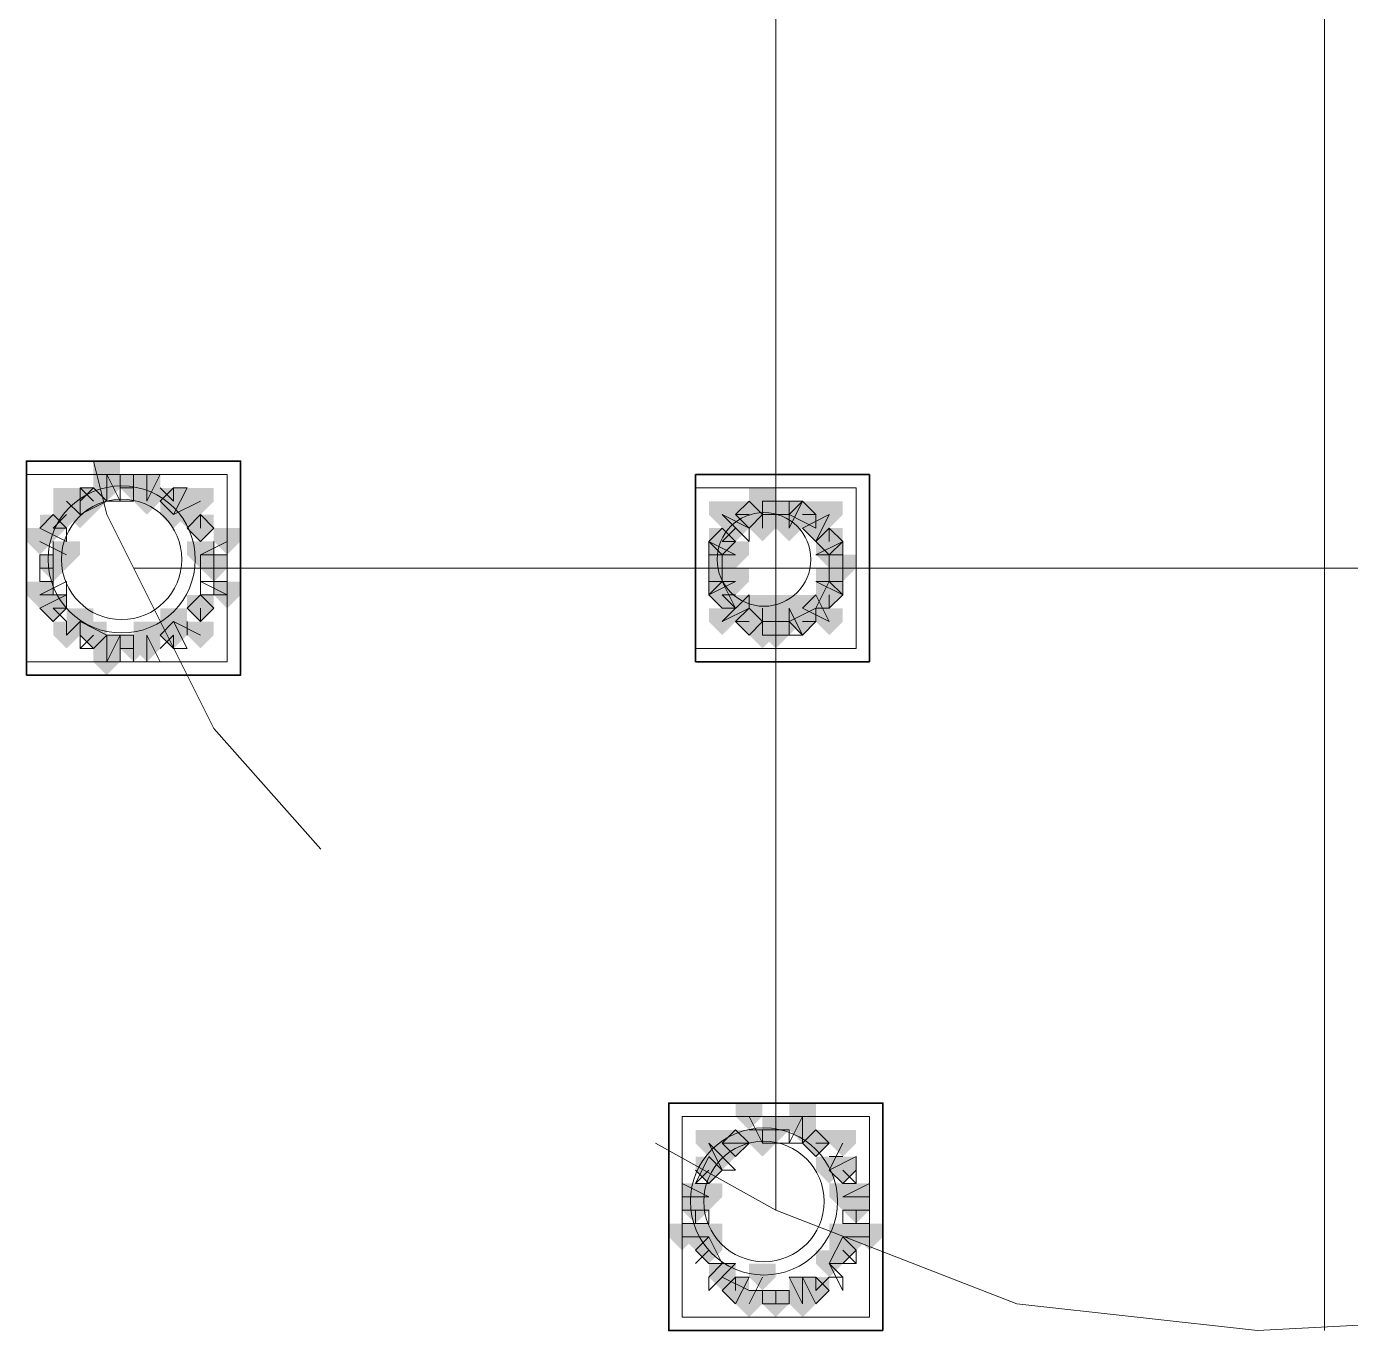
# Model space of a CAD drawing. Header units: millimetres. Extents: x 2315 to 4619, y 1334 to 1897.
# Drawn here: x 4040.1 to 4046.14, y 1535.71 to 1541.67 of the extents above; entities that cross this region are included whole.
import ezdxf

# ---------------------------------------------------------------- set-up
doc = ezdxf.new("R2010")
doc.units = ezdxf.units.MM
for name, color, linetype, true_color in [('PDF_10', 7, 'Continuous', 0x00b85c), ('PDF_AXIS', 7, 'Continuous', 0x00b85c), ('PDF_柱构件', 7, 'Continuous', 0x00b85c), ('PDF_转运站初步方案', 7, 'Continuous', 0x00b85c)]:
    doc.layers.add(name, color=color, linetype=linetype, true_color=true_color)
doc.layers.add('PDF_中心线层', color=1, linetype='Continuous')
doc.layers.add('PDF_粗实线层', color=7, linetype='Continuous')

msp = doc.modelspace()

# ---------------------------------------------------------------- hatches: boundary and pattern name
at = {"layer": 'PDF_10', "transparency": 33554559}
for points in [[(4040.5869, 1539.6195), (4040.5258, 1539.6195), (4040.5258, 1539.5584), (4040.5869, 1539.4974), (4040.648, 1539.5584), (4040.648, 1539.6195)], [(4040.5869, 1539.6195), (4040.5258, 1539.6195), (4040.5258, 1539.5584), (4040.5869, 1539.4974), (4040.648, 1539.5584), (4040.648, 1539.6195)], [(4040.4037, 1539.5584), (4040.3426, 1539.5584), (4040.3426, 1539.4974), (4040.4037, 1539.4363), (4040.4647, 1539.4974), (4040.4647, 1539.5584)], [(4040.4037, 1539.5584), (4040.3426, 1539.5584), (4040.3426, 1539.4974), (4040.4037, 1539.4363), (4040.4647, 1539.4974), (4040.4647, 1539.5584)], [(4040.7701, 1539.5584), (4040.7091, 1539.5584), (4040.7091, 1539.4974), (4040.7701, 1539.4363), (4040.8312, 1539.4974), (4040.8312, 1539.5584)], [(4040.7701, 1539.5584), (4040.7091, 1539.5584), (4040.7091, 1539.4974), (4040.7701, 1539.4363), (4040.8312, 1539.4974), (4040.8312, 1539.5584)], [(4043.3966, 1539.4974), (4043.3355, 1539.4974), (4043.3355, 1539.4363), (4043.3966, 1539.3752), (4043.4577, 1539.4363), (4043.4577, 1539.4974)], [(4043.3966, 1539.4974), (4043.3355, 1539.4974), (4043.3355, 1539.4363), (4043.3966, 1539.3752), (4043.4577, 1539.4363), (4043.4577, 1539.4974)], [(4043.3966, 1539.4974), (4043.3355, 1539.4974), (4043.3355, 1539.4363), (4043.3966, 1539.3752), (4043.4577, 1539.4363), (4043.4577, 1539.4974)], [(4043.5188, 1539.4974), (4043.4577, 1539.4974), (4043.4577, 1539.4363), (4043.5188, 1539.3752), (4043.5799, 1539.4363), (4043.5799, 1539.4974)], [(4043.5188, 1539.4974), (4043.4577, 1539.4974), (4043.4577, 1539.4363), (4043.5188, 1539.3752), (4043.5799, 1539.4363), (4043.5799, 1539.4974)], [(4043.641, 1539.4974), (4043.5799, 1539.4974), (4043.5799, 1539.4363), (4043.641, 1539.3752), (4043.702, 1539.4363), (4043.702, 1539.4974)], [(4043.641, 1539.4974), (4043.5799, 1539.4974), (4043.5799, 1539.4363), (4043.641, 1539.3752), (4043.702, 1539.4363), (4043.702, 1539.4974)], [(4040.2204, 1539.4363), (4040.1593, 1539.4363), (4040.1593, 1539.3752), (4040.2204, 1539.3141), (4040.2815, 1539.3752), (4040.2815, 1539.4363)], [(4040.2204, 1539.4363), (4040.1593, 1539.4363), (4040.1593, 1539.3752), (4040.2204, 1539.3141), (4040.2815, 1539.3752), (4040.2815, 1539.4363)], [(4040.8923, 1539.4363), (4040.8312, 1539.4363), (4040.8312, 1539.3752), (4040.8923, 1539.3141), (4040.9534, 1539.3752), (4040.9534, 1539.4363)], [(4040.8923, 1539.4363), (4040.8312, 1539.4363), (4040.8312, 1539.3752), (4040.8923, 1539.3141), (4040.9534, 1539.3752), (4040.9534, 1539.4363)], [(4040.8923, 1539.4363), (4040.8312, 1539.4363), (4040.8312, 1539.3752), (4040.8923, 1539.3141), (4040.9534, 1539.3752), (4040.9534, 1539.4363)], [(4043.2745, 1539.3752), (4043.2134, 1539.3752), (4043.2134, 1539.3141), (4043.2745, 1539.253), (4043.3355, 1539.3141), (4043.3355, 1539.3752)], [(4043.2745, 1539.3752), (4043.2134, 1539.3752), (4043.2134, 1539.3141), (4043.2745, 1539.253), (4043.3355, 1539.3141), (4043.3355, 1539.3752)], [(4043.7631, 1539.3752), (4043.702, 1539.3752), (4043.702, 1539.3141), (4043.7631, 1539.253), (4043.8242, 1539.3141), (4043.8242, 1539.3752)], [(4043.7631, 1539.3752), (4043.702, 1539.3752), (4043.702, 1539.3141), (4043.7631, 1539.253), (4043.8242, 1539.3141), (4043.8242, 1539.3752)], [(4043.7631, 1539.3752), (4043.702, 1539.3752), (4043.702, 1539.3141), (4043.7631, 1539.253), (4043.8242, 1539.3141), (4043.8242, 1539.3752)], [(4040.2204, 1539.253), (4040.1593, 1539.253), (4040.1593, 1539.192), (4040.2204, 1539.1309), (4040.2815, 1539.192), (4040.2815, 1539.253)], [(4040.2204, 1539.253), (4040.1593, 1539.253), (4040.1593, 1539.192), (4040.2204, 1539.1309), (4040.2815, 1539.192), (4040.2815, 1539.253)], [(4040.9534, 1539.253), (4040.8923, 1539.253), (4040.8923, 1539.192), (4040.9534, 1539.1309), (4041.0145, 1539.192), (4041.0145, 1539.253)], [(4040.9534, 1539.253), (4040.8923, 1539.253), (4040.8923, 1539.192), (4040.9534, 1539.1309), (4041.0145, 1539.192), (4041.0145, 1539.253)], [(4043.2745, 1539.253), (4043.2134, 1539.253), (4043.2134, 1539.192), (4043.2745, 1539.1309), (4043.3355, 1539.192), (4043.3355, 1539.253)], [(4043.2745, 1539.253), (4043.2134, 1539.253), (4043.2134, 1539.192), (4043.2745, 1539.1309), (4043.3355, 1539.192), (4043.3355, 1539.253)], [(4043.8242, 1539.253), (4043.7631, 1539.253), (4043.7631, 1539.192), (4043.8242, 1539.1309), (4043.8853, 1539.192), (4043.8853, 1539.253)], [(4043.8242, 1539.253), (4043.7631, 1539.253), (4043.7631, 1539.192), (4043.8242, 1539.1309), (4043.8853, 1539.192), (4043.8853, 1539.253)], [(4043.2745, 1539.1309), (4043.2134, 1539.1309), (4043.2134, 1539.0698), (4043.2745, 1539.0087), (4043.3355, 1539.0698), (4043.3355, 1539.1309)], [(4043.2745, 1539.1309), (4043.2134, 1539.1309), (4043.2134, 1539.0698), (4043.2745, 1539.0087), (4043.3355, 1539.0698), (4043.3355, 1539.1309)], [(4043.7631, 1539.1309), (4043.702, 1539.1309), (4043.702, 1539.0698), (4043.7631, 1539.0087), (4043.8242, 1539.0698), (4043.8242, 1539.1309)], [(4043.7631, 1539.1309), (4043.702, 1539.1309), (4043.702, 1539.0698), (4043.7631, 1539.0087), (4043.8242, 1539.0698), (4043.8242, 1539.1309)], [(4043.7631, 1539.1309), (4043.702, 1539.1309), (4043.702, 1539.0698), (4043.7631, 1539.0087), (4043.8242, 1539.0698), (4043.8242, 1539.1309)], [(4040.2204, 1539.0698), (4040.1593, 1539.0698), (4040.1593, 1539.0087), (4040.2204, 1538.9476), (4040.2815, 1539.0087), (4040.2815, 1539.0698)], [(4040.2204, 1539.0698), (4040.1593, 1539.0698), (4040.1593, 1539.0087), (4040.2204, 1538.9476), (4040.2815, 1539.0087), (4040.2815, 1539.0698)], [(4040.8923, 1539.0698), (4040.8312, 1539.0698), (4040.8312, 1539.0087), (4040.8923, 1538.9476), (4040.9534, 1539.0087), (4040.9534, 1539.0698)], [(4040.8923, 1539.0698), (4040.8312, 1539.0698), (4040.8312, 1539.0087), (4040.8923, 1538.9476), (4040.9534, 1539.0087), (4040.9534, 1539.0698)], [(4040.8923, 1539.0698), (4040.8312, 1539.0698), (4040.8312, 1539.0087), (4040.8923, 1538.9476), (4040.9534, 1539.0087), (4040.9534, 1539.0698)], [(4043.3966, 1539.0087), (4043.3355, 1539.0087), (4043.3355, 1538.9476), (4043.3966, 1538.8866), (4043.4577, 1538.9476), (4043.4577, 1539.0087)], [(4043.3966, 1539.0087), (4043.3355, 1539.0087), (4043.3355, 1538.9476), (4043.3966, 1538.8866), (4043.4577, 1538.9476), (4043.4577, 1539.0087)], [(4043.3966, 1539.0087), (4043.3355, 1539.0087), (4043.3355, 1538.9476), (4043.3966, 1538.8866), (4043.4577, 1538.9476), (4043.4577, 1539.0087)], [(4043.641, 1539.0087), (4043.5799, 1539.0087), (4043.5799, 1538.9476), (4043.641, 1538.8866), (4043.702, 1538.9476), (4043.702, 1539.0087)], [(4043.641, 1539.0087), (4043.5799, 1539.0087), (4043.5799, 1538.9476), (4043.641, 1538.8866), (4043.702, 1538.9476), (4043.702, 1539.0087)], [(4040.4037, 1538.9476), (4040.3426, 1538.9476), (4040.3426, 1538.8866), (4040.4037, 1538.8255), (4040.4647, 1538.8866), (4040.4647, 1538.9476)], [(4040.4037, 1538.9476), (4040.3426, 1538.9476), (4040.3426, 1538.8866), (4040.4037, 1538.8255), (4040.4647, 1538.8866), (4040.4647, 1538.9476)], [(4040.7701, 1538.9476), (4040.7091, 1538.9476), (4040.7091, 1538.8866), (4040.7701, 1538.8255), (4040.8312, 1538.8866), (4040.8312, 1538.9476)], [(4040.7701, 1538.9476), (4040.7091, 1538.9476), (4040.7091, 1538.8866), (4040.7701, 1538.8255), (4040.8312, 1538.8866), (4040.8312, 1538.9476)], [(4043.5188, 1538.9476), (4043.4577, 1538.9476), (4043.4577, 1538.8866), (4043.5188, 1538.8255), (4043.5799, 1538.8866), (4043.5799, 1538.9476)], [(4043.5188, 1538.9476), (4043.4577, 1538.9476), (4043.4577, 1538.8866), (4043.5188, 1538.8255), (4043.5799, 1538.8866), (4043.5799, 1538.9476)], [(4040.5869, 1538.8866), (4040.5258, 1538.8866), (4040.5258, 1538.8255), (4040.5869, 1538.7644), (4040.648, 1538.8255), (4040.648, 1538.8866)], [(4040.5869, 1538.8866), (4040.5258, 1538.8866), (4040.5258, 1538.8255), (4040.5869, 1538.7644), (4040.648, 1538.8255), (4040.648, 1538.8866)], [(4043.5188, 1536.6876), (4043.4577, 1536.6876), (4043.4577, 1536.6265), (4043.5188, 1536.5655), (4043.5799, 1536.6265), (4043.5799, 1536.6876)], [(4043.5188, 1536.6876), (4043.4577, 1536.6876), (4043.4577, 1536.6265), (4043.5188, 1536.5655), (4043.5799, 1536.6265), (4043.5799, 1536.6876)], [(4043.3355, 1536.6265), (4043.2745, 1536.6265), (4043.2745, 1536.5655), (4043.3355, 1536.5044), (4043.3966, 1536.5655), (4043.3966, 1536.6265)], [(4043.3355, 1536.6265), (4043.2745, 1536.6265), (4043.2745, 1536.5655), (4043.3355, 1536.5044), (4043.3966, 1536.5655), (4043.3966, 1536.6265)], [(4043.3355, 1536.6265), (4043.2745, 1536.6265), (4043.2745, 1536.5655), (4043.3355, 1536.5044), (4043.3966, 1536.5655), (4043.3966, 1536.6265)], [(4043.702, 1536.6265), (4043.641, 1536.6265), (4043.641, 1536.5655), (4043.702, 1536.5044), (4043.7631, 1536.5655), (4043.7631, 1536.6265)], [(4043.702, 1536.6265), (4043.641, 1536.6265), (4043.641, 1536.5655), (4043.702, 1536.5044), (4043.7631, 1536.5655), (4043.7631, 1536.6265)], [(4043.702, 1536.6265), (4043.641, 1536.6265), (4043.641, 1536.5655), (4043.702, 1536.5044), (4043.7631, 1536.5655), (4043.7631, 1536.6265)], [(4043.2134, 1536.5044), (4043.1523, 1536.5044), (4043.1523, 1536.4433), (4043.2134, 1536.3822), (4043.2745, 1536.4433), (4043.2745, 1536.5044)], [(4043.2134, 1536.5044), (4043.1523, 1536.5044), (4043.1523, 1536.4433), (4043.2134, 1536.3822), (4043.2745, 1536.4433), (4043.2745, 1536.5044)], [(4043.8242, 1536.5044), (4043.7631, 1536.5044), (4043.7631, 1536.4433), (4043.8242, 1536.3822), (4043.8853, 1536.4433), (4043.8853, 1536.5044)], [(4043.8242, 1536.5044), (4043.7631, 1536.5044), (4043.7631, 1536.4433), (4043.8242, 1536.3822), (4043.8853, 1536.4433), (4043.8853, 1536.5044)], [(4043.1523, 1536.3211), (4043.0912, 1536.3211), (4043.0912, 1536.2601), (4043.1523, 1536.199), (4043.2134, 1536.2601), (4043.2134, 1536.3211)], [(4043.1523, 1536.3211), (4043.0912, 1536.3211), (4043.0912, 1536.2601), (4043.1523, 1536.199), (4043.2134, 1536.2601), (4043.2134, 1536.3211)], [(4043.1523, 1536.3211), (4043.0912, 1536.3211), (4043.0912, 1536.2601), (4043.1523, 1536.199), (4043.2134, 1536.2601), (4043.2134, 1536.3211)], [(4043.8853, 1536.3211), (4043.8242, 1536.3211), (4043.8242, 1536.2601), (4043.8853, 1536.199), (4043.9464, 1536.2601), (4043.9464, 1536.3211)], [(4043.8853, 1536.3211), (4043.8242, 1536.3211), (4043.8242, 1536.2601), (4043.8853, 1536.199), (4043.9464, 1536.2601), (4043.9464, 1536.3211)], [(4043.2134, 1536.1379), (4043.1523, 1536.1379), (4043.1523, 1536.0768), (4043.2134, 1536.0157), (4043.2745, 1536.0768), (4043.2745, 1536.1379)], [(4043.2134, 1536.1379), (4043.1523, 1536.1379), (4043.1523, 1536.0768), (4043.2134, 1536.0157), (4043.2745, 1536.0768), (4043.2745, 1536.1379)], [(4043.8242, 1536.1379), (4043.7631, 1536.1379), (4043.7631, 1536.0768), (4043.8242, 1536.0157), (4043.8853, 1536.0768), (4043.8853, 1536.1379)], [(4043.8242, 1536.1379), (4043.7631, 1536.1379), (4043.7631, 1536.0768), (4043.8242, 1536.0157), (4043.8853, 1536.0768), (4043.8853, 1536.1379)], [(4043.3355, 1535.9547), (4043.2745, 1535.9547), (4043.2745, 1535.8936), (4043.3355, 1535.8325), (4043.3966, 1535.8936), (4043.3966, 1535.9547)], [(4043.3355, 1535.9547), (4043.2745, 1535.9547), (4043.2745, 1535.8936), (4043.3355, 1535.8325), (4043.3966, 1535.8936), (4043.3966, 1535.9547)], [(4043.702, 1535.9547), (4043.641, 1535.9547), (4043.641, 1535.8936), (4043.702, 1535.8325), (4043.7631, 1535.8936), (4043.7631, 1535.9547)], [(4043.702, 1535.9547), (4043.641, 1535.9547), (4043.641, 1535.8936), (4043.702, 1535.8325), (4043.7631, 1535.8936), (4043.7631, 1535.9547)], [(4043.5188, 1535.8936), (4043.4577, 1535.8936), (4043.4577, 1535.8325), (4043.5188, 1535.7714), (4043.5799, 1535.8325), (4043.5799, 1535.8936)], [(4043.5188, 1535.8936), (4043.4577, 1535.8936), (4043.4577, 1535.8325), (4043.5188, 1535.7714), (4043.5799, 1535.8325), (4043.5799, 1535.8936)]]:
    msp.add_hatch(color=256, dxfattribs=at).paths.add_polyline_path(points)
at = {"layer": 'PDF_柱构件', "transparency": 33554559}
for points in [[(4040.4647, 1539.6806), (4040.4037, 1539.6806), (4040.4037, 1539.6195), (4040.4647, 1539.5584), (4040.5258, 1539.6195), (4040.5258, 1539.6806)], [(4040.4647, 1539.6195), (4040.4037, 1539.6195), (4040.4037, 1539.5584), (4040.4647, 1539.4974), (4040.5258, 1539.5584), (4040.5258, 1539.6195)], [(4040.648, 1539.6195), (4040.5869, 1539.6195), (4040.5869, 1539.5584), (4040.648, 1539.4974), (4040.7091, 1539.5584), (4040.7091, 1539.6195)], [(4040.2815, 1539.5584), (4040.2204, 1539.5584), (4040.2204, 1539.4974), (4040.2815, 1539.4363), (4040.3426, 1539.4974), (4040.3426, 1539.5584)], [(4040.648, 1539.5584), (4040.5869, 1539.5584), (4040.5869, 1539.4974), (4040.648, 1539.4363), (4040.7091, 1539.4974), (4040.7091, 1539.5584)], [(4040.8923, 1539.5584), (4040.8312, 1539.5584), (4040.8312, 1539.4974), (4040.8923, 1539.4363), (4040.9534, 1539.4974), (4040.9534, 1539.5584)], [(4043.4577, 1539.5584), (4043.3966, 1539.5584), (4043.3966, 1539.4974), (4043.4577, 1539.4363), (4043.5188, 1539.4974), (4043.5188, 1539.5584)], [(4040.2815, 1539.4974), (4040.2204, 1539.4974), (4040.2204, 1539.4363), (4040.2815, 1539.3752), (4040.3426, 1539.4363), (4040.3426, 1539.4974)], [(4040.3426, 1539.4974), (4040.2815, 1539.4974), (4040.2815, 1539.4363), (4040.3426, 1539.3752), (4040.4037, 1539.4363), (4040.4037, 1539.4974)], [(4040.7701, 1539.4974), (4040.7091, 1539.4974), (4040.7091, 1539.4363), (4040.7701, 1539.3752), (4040.8312, 1539.4363), (4040.8312, 1539.4974)], [(4040.8312, 1539.4974), (4040.7701, 1539.4974), (4040.7701, 1539.4363), (4040.8312, 1539.3752), (4040.8923, 1539.4363), (4040.8923, 1539.4974)], [(4043.2745, 1539.4974), (4043.2134, 1539.4974), (4043.2134, 1539.4363), (4043.2745, 1539.3752), (4043.3355, 1539.4363), (4043.3355, 1539.4974)], [(4043.4577, 1539.4974), (4043.3966, 1539.4974), (4043.3966, 1539.4363), (4043.4577, 1539.3752), (4043.5188, 1539.4363), (4043.5188, 1539.4974)], [(4043.5799, 1539.4974), (4043.5188, 1539.4974), (4043.5188, 1539.4363), (4043.5799, 1539.3752), (4043.641, 1539.4363), (4043.641, 1539.4974)], [(4043.7631, 1539.4974), (4043.702, 1539.4974), (4043.702, 1539.4363), (4043.7631, 1539.3752), (4043.8242, 1539.4363), (4043.8242, 1539.4974)], [(4043.3355, 1539.4363), (4043.2745, 1539.4363), (4043.2745, 1539.3752), (4043.3355, 1539.3141), (4043.3966, 1539.3752), (4043.3966, 1539.4363)], [(4043.4577, 1539.4363), (4043.3966, 1539.4363), (4043.3966, 1539.3752), (4043.4577, 1539.3141), (4043.5188, 1539.3752), (4043.5188, 1539.4363)], [(4043.5799, 1539.4363), (4043.5188, 1539.4363), (4043.5188, 1539.3752), (4043.5799, 1539.3141), (4043.641, 1539.3752), (4043.641, 1539.4363)], [(4043.702, 1539.4363), (4043.641, 1539.4363), (4043.641, 1539.3752), (4043.702, 1539.3141), (4043.7631, 1539.3752), (4043.7631, 1539.4363)], [(4040.1593, 1539.3752), (4040.0982, 1539.3752), (4040.0982, 1539.3141), (4040.1593, 1539.253), (4040.2204, 1539.3141), (4040.2204, 1539.3752)], [(4041.0145, 1539.3752), (4040.9534, 1539.3752), (4040.9534, 1539.3141), (4041.0145, 1539.253), (4041.0755, 1539.3141), (4041.0755, 1539.3752)], [(4040.2815, 1539.3141), (4040.2204, 1539.3141), (4040.2204, 1539.253), (4040.2815, 1539.192), (4040.3426, 1539.253), (4040.3426, 1539.3141)], [(4040.8923, 1539.3141), (4040.8312, 1539.3141), (4040.8312, 1539.253), (4040.8923, 1539.192), (4040.9534, 1539.253), (4040.9534, 1539.3141)], [(4043.2745, 1539.3141), (4043.2134, 1539.3141), (4043.2134, 1539.253), (4043.2745, 1539.192), (4043.3355, 1539.253), (4043.3355, 1539.3141)], [(4043.3355, 1539.3141), (4043.2745, 1539.3141), (4043.2745, 1539.253), (4043.3355, 1539.192), (4043.3966, 1539.253), (4043.3966, 1539.3141)], [(4043.7631, 1539.3141), (4043.702, 1539.3141), (4043.702, 1539.253), (4043.7631, 1539.192), (4043.8242, 1539.253), (4043.8242, 1539.3141)], [(4043.2745, 1539.192), (4043.2134, 1539.192), (4043.2134, 1539.1309), (4043.2745, 1539.0698), (4043.3355, 1539.1309), (4043.3355, 1539.192)], [(4043.3355, 1539.192), (4043.2745, 1539.192), (4043.2745, 1539.1309), (4043.3355, 1539.0698), (4043.3966, 1539.1309), (4043.3966, 1539.192)], [(4043.7631, 1539.192), (4043.702, 1539.192), (4043.702, 1539.1309), (4043.7631, 1539.0698), (4043.8242, 1539.1309), (4043.8242, 1539.192)], [(4040.1593, 1539.1309), (4040.0982, 1539.1309), (4040.0982, 1539.0698), (4040.1593, 1539.0087), (4040.2204, 1539.0698), (4040.2204, 1539.1309)], [(4041.0145, 1539.1309), (4040.9534, 1539.1309), (4040.9534, 1539.0698), (4041.0145, 1539.0087), (4041.0755, 1539.0698), (4041.0755, 1539.1309)], [(4043.3355, 1539.0698), (4043.2745, 1539.0698), (4043.2745, 1539.0087), (4043.3355, 1538.9476), (4043.3966, 1539.0087), (4043.3966, 1539.0698)], [(4043.4577, 1539.0698), (4043.3966, 1539.0698), (4043.3966, 1539.0087), (4043.4577, 1538.9476), (4043.5188, 1539.0087), (4043.5188, 1539.0698)], [(4043.5799, 1539.0698), (4043.5188, 1539.0698), (4043.5188, 1539.0087), (4043.5799, 1538.9476), (4043.641, 1539.0087), (4043.641, 1539.0698)], [(4043.702, 1539.0698), (4043.641, 1539.0698), (4043.641, 1539.0087), (4043.702, 1538.9476), (4043.7631, 1539.0087), (4043.7631, 1539.0698)], [(4040.3426, 1539.0087), (4040.2815, 1539.0087), (4040.2815, 1538.9476), (4040.3426, 1538.8866), (4040.4037, 1538.9476), (4040.4037, 1539.0087)], [(4040.7701, 1539.0087), (4040.7091, 1539.0087), (4040.7091, 1538.9476), (4040.7701, 1538.8866), (4040.8312, 1538.9476), (4040.8312, 1539.0087)], [(4043.2745, 1539.0087), (4043.2134, 1539.0087), (4043.2134, 1538.9476), (4043.2745, 1538.8866), (4043.3355, 1538.9476), (4043.3355, 1539.0087)], [(4043.4577, 1539.0087), (4043.3966, 1539.0087), (4043.3966, 1538.9476), (4043.4577, 1538.8866), (4043.5188, 1538.9476), (4043.5188, 1539.0087)], [(4043.5799, 1539.0087), (4043.5188, 1539.0087), (4043.5188, 1538.9476), (4043.5799, 1538.8866), (4043.641, 1538.9476), (4043.641, 1539.0087)], [(4043.7631, 1539.0087), (4043.702, 1539.0087), (4043.702, 1538.9476), (4043.7631, 1538.8866), (4043.8242, 1538.9476), (4043.8242, 1539.0087)], [(4040.2815, 1538.9476), (4040.2204, 1538.9476), (4040.2204, 1538.8866), (4040.2815, 1538.8255), (4040.3426, 1538.8866), (4040.3426, 1538.9476)], [(4040.648, 1538.9476), (4040.5869, 1538.9476), (4040.5869, 1538.8866), (4040.648, 1538.8255), (4040.7091, 1538.8866), (4040.7091, 1538.9476)], [(4040.8923, 1538.9476), (4040.8312, 1538.9476), (4040.8312, 1538.8866), (4040.8923, 1538.8255), (4040.9534, 1538.8866), (4040.9534, 1538.9476)], [(4043.4577, 1538.9476), (4043.3966, 1538.9476), (4043.3966, 1538.8866), (4043.4577, 1538.8255), (4043.5188, 1538.8866), (4043.5188, 1538.9476)], [(4040.4647, 1538.8866), (4040.4037, 1538.8866), (4040.4037, 1538.8255), (4040.4647, 1538.7644), (4040.5258, 1538.8255), (4040.5258, 1538.8866)], [(4040.648, 1538.8866), (4040.5869, 1538.8866), (4040.5869, 1538.8255), (4040.648, 1538.7644), (4040.7091, 1538.8255), (4040.7091, 1538.8866)], [(4040.4647, 1538.8255), (4040.4037, 1538.8255), (4040.4037, 1538.7644), (4040.4647, 1538.7033), (4040.5258, 1538.7644), (4040.5258, 1538.8255)], [(4043.3966, 1536.7487), (4043.3355, 1536.7487), (4043.3355, 1536.6876), (4043.3966, 1536.6265), (4043.4577, 1536.6876), (4043.4577, 1536.7487)], [(4043.641, 1536.7487), (4043.5799, 1536.7487), (4043.5799, 1536.6876), (4043.641, 1536.6265), (4043.702, 1536.6876), (4043.702, 1536.7487)], [(4043.641, 1536.6876), (4043.5799, 1536.6876), (4043.5799, 1536.6265), (4043.641, 1536.5655), (4043.702, 1536.6265), (4043.702, 1536.6876)], [(4043.2134, 1536.6265), (4043.1523, 1536.6265), (4043.1523, 1536.5655), (4043.2134, 1536.5044), (4043.2745, 1536.5655), (4043.2745, 1536.6265)], [(4043.4577, 1536.6265), (4043.3966, 1536.6265), (4043.3966, 1536.5655), (4043.4577, 1536.5044), (4043.5188, 1536.5655), (4043.5188, 1536.6265)], [(4043.8242, 1536.6265), (4043.7631, 1536.6265), (4043.7631, 1536.5655), (4043.8242, 1536.5044), (4043.8853, 1536.5655), (4043.8853, 1536.6265)], [(4043.2745, 1536.5655), (4043.2134, 1536.5655), (4043.2134, 1536.5044), (4043.2745, 1536.4433), (4043.3355, 1536.5044), (4043.3355, 1536.5655)], [(4043.7631, 1536.5044), (4043.702, 1536.5044), (4043.702, 1536.4433), (4043.7631, 1536.3822), (4043.8242, 1536.4433), (4043.8242, 1536.5044)], [(4043.1523, 1536.3822), (4043.0912, 1536.3822), (4043.0912, 1536.3211), (4043.1523, 1536.2601), (4043.2134, 1536.3211), (4043.2134, 1536.3822)], [(4043.2134, 1536.3822), (4043.1523, 1536.3822), (4043.1523, 1536.3211), (4043.2134, 1536.2601), (4043.2745, 1536.3211), (4043.2745, 1536.3822)], [(4043.8242, 1536.3822), (4043.7631, 1536.3822), (4043.7631, 1536.3211), (4043.8242, 1536.2601), (4043.8853, 1536.3211), (4043.8853, 1536.3822)], [(4043.8853, 1536.3822), (4043.8242, 1536.3822), (4043.8242, 1536.3211), (4043.8853, 1536.2601), (4043.9464, 1536.3211), (4043.9464, 1536.3822)], [(4043.0912, 1536.199), (4043.0301, 1536.199), (4043.0301, 1536.1379), (4043.0912, 1536.0768), (4043.1523, 1536.1379), (4043.1523, 1536.199)], [(4043.1523, 1536.199), (4043.0912, 1536.199), (4043.0912, 1536.1379), (4043.1523, 1536.0768), (4043.2134, 1536.1379), (4043.2134, 1536.199)], [(4043.2134, 1536.199), (4043.1523, 1536.199), (4043.1523, 1536.1379), (4043.2134, 1536.0768), (4043.2745, 1536.1379), (4043.2745, 1536.199)], [(4043.8242, 1536.199), (4043.7631, 1536.199), (4043.7631, 1536.1379), (4043.8242, 1536.0768), (4043.8853, 1536.1379), (4043.8853, 1536.199)], [(4043.8853, 1536.199), (4043.8242, 1536.199), (4043.8242, 1536.1379), (4043.8853, 1536.0768), (4043.9464, 1536.1379), (4043.9464, 1536.199)], [(4043.9464, 1536.199), (4043.8853, 1536.199), (4043.8853, 1536.1379), (4043.9464, 1536.0768), (4044.0074, 1536.1379), (4044.0074, 1536.199)], [(4043.7631, 1536.0768), (4043.702, 1536.0768), (4043.702, 1536.0157), (4043.7631, 1535.9547), (4043.8242, 1536.0157), (4043.8242, 1536.0768)], [(4043.2745, 1536.0157), (4043.2134, 1536.0157), (4043.2134, 1535.9547), (4043.2745, 1535.8936), (4043.3355, 1535.9547), (4043.3355, 1536.0157)], [(4043.4577, 1536.0157), (4043.3966, 1536.0157), (4043.3966, 1535.9547), (4043.4577, 1535.8936), (4043.5188, 1535.9547), (4043.5188, 1536.0157)], [(4043.641, 1535.9547), (4043.5799, 1535.9547), (4043.5799, 1535.8936), (4043.641, 1535.8325), (4043.702, 1535.8936), (4043.702, 1535.9547)], [(4043.3966, 1535.8936), (4043.3355, 1535.8936), (4043.3355, 1535.8325), (4043.3966, 1535.7714), (4043.4577, 1535.8325), (4043.4577, 1535.8936)], [(4043.641, 1535.8936), (4043.5799, 1535.8936), (4043.5799, 1535.8325), (4043.641, 1535.7714), (4043.702, 1535.8325), (4043.702, 1535.8936)]]:
    msp.add_hatch(color=256, dxfattribs=at).paths.add_polyline_path(points)
at = {"layer": 'PDF_转运站初步方案', "transparency": 33554559}
for points in [[(4040.5869, 1539.6195), (4040.5258, 1539.6195), (4040.5258, 1539.5584), (4040.5869, 1539.4974), (4040.648, 1539.5584), (4040.648, 1539.6195)], [(4040.5869, 1539.6195), (4040.5258, 1539.6195), (4040.5258, 1539.5584), (4040.5869, 1539.4974), (4040.648, 1539.5584), (4040.648, 1539.6195)], [(4040.4037, 1539.5584), (4040.3426, 1539.5584), (4040.3426, 1539.4974), (4040.4037, 1539.4363), (4040.4647, 1539.4974), (4040.4647, 1539.5584)], [(4040.4037, 1539.5584), (4040.3426, 1539.5584), (4040.3426, 1539.4974), (4040.4037, 1539.4363), (4040.4647, 1539.4974), (4040.4647, 1539.5584)], [(4040.7701, 1539.5584), (4040.7091, 1539.5584), (4040.7091, 1539.4974), (4040.7701, 1539.4363), (4040.8312, 1539.4974), (4040.8312, 1539.5584)], [(4040.7701, 1539.5584), (4040.7091, 1539.5584), (4040.7091, 1539.4974), (4040.7701, 1539.4363), (4040.8312, 1539.4974), (4040.8312, 1539.5584)], [(4043.3966, 1539.4974), (4043.3355, 1539.4974), (4043.3355, 1539.4363), (4043.3966, 1539.3752), (4043.4577, 1539.4363), (4043.4577, 1539.4974)], [(4043.3966, 1539.4974), (4043.3355, 1539.4974), (4043.3355, 1539.4363), (4043.3966, 1539.3752), (4043.4577, 1539.4363), (4043.4577, 1539.4974)], [(4043.5188, 1539.4974), (4043.4577, 1539.4974), (4043.4577, 1539.4363), (4043.5188, 1539.3752), (4043.5799, 1539.4363), (4043.5799, 1539.4974)], [(4043.5188, 1539.4974), (4043.4577, 1539.4974), (4043.4577, 1539.4363), (4043.5188, 1539.3752), (4043.5799, 1539.4363), (4043.5799, 1539.4974)], [(4043.641, 1539.4974), (4043.5799, 1539.4974), (4043.5799, 1539.4363), (4043.641, 1539.3752), (4043.702, 1539.4363), (4043.702, 1539.4974)], [(4043.641, 1539.4974), (4043.5799, 1539.4974), (4043.5799, 1539.4363), (4043.641, 1539.3752), (4043.702, 1539.4363), (4043.702, 1539.4974)], [(4040.2204, 1539.4363), (4040.1593, 1539.4363), (4040.1593, 1539.3752), (4040.2204, 1539.3141), (4040.2815, 1539.3752), (4040.2815, 1539.4363)], [(4040.2204, 1539.4363), (4040.1593, 1539.4363), (4040.1593, 1539.3752), (4040.2204, 1539.3141), (4040.2815, 1539.3752), (4040.2815, 1539.4363)], [(4040.8923, 1539.4363), (4040.8312, 1539.4363), (4040.8312, 1539.3752), (4040.8923, 1539.3141), (4040.9534, 1539.3752), (4040.9534, 1539.4363)], [(4040.8923, 1539.4363), (4040.8312, 1539.4363), (4040.8312, 1539.3752), (4040.8923, 1539.3141), (4040.9534, 1539.3752), (4040.9534, 1539.4363)], [(4043.2745, 1539.3752), (4043.2134, 1539.3752), (4043.2134, 1539.3141), (4043.2745, 1539.253), (4043.3355, 1539.3141), (4043.3355, 1539.3752)], [(4043.2745, 1539.3752), (4043.2134, 1539.3752), (4043.2134, 1539.3141), (4043.2745, 1539.253), (4043.3355, 1539.3141), (4043.3355, 1539.3752)], [(4043.7631, 1539.3752), (4043.702, 1539.3752), (4043.702, 1539.3141), (4043.7631, 1539.253), (4043.8242, 1539.3141), (4043.8242, 1539.3752)], [(4043.7631, 1539.3752), (4043.702, 1539.3752), (4043.702, 1539.3141), (4043.7631, 1539.253), (4043.8242, 1539.3141), (4043.8242, 1539.3752)], [(4040.2204, 1539.253), (4040.1593, 1539.253), (4040.1593, 1539.192), (4040.2204, 1539.1309), (4040.2815, 1539.192), (4040.2815, 1539.253)], [(4040.2204, 1539.253), (4040.1593, 1539.253), (4040.1593, 1539.192), (4040.2204, 1539.1309), (4040.2815, 1539.192), (4040.2815, 1539.253)], [(4040.9534, 1539.253), (4040.8923, 1539.253), (4040.8923, 1539.192), (4040.9534, 1539.1309), (4041.0145, 1539.192), (4041.0145, 1539.253)], [(4040.9534, 1539.253), (4040.8923, 1539.253), (4040.8923, 1539.192), (4040.9534, 1539.1309), (4041.0145, 1539.192), (4041.0145, 1539.253)], [(4043.2745, 1539.253), (4043.2134, 1539.253), (4043.2134, 1539.192), (4043.2745, 1539.1309), (4043.3355, 1539.192), (4043.3355, 1539.253)], [(4043.2745, 1539.253), (4043.2134, 1539.253), (4043.2134, 1539.192), (4043.2745, 1539.1309), (4043.3355, 1539.192), (4043.3355, 1539.253)], [(4043.8242, 1539.253), (4043.7631, 1539.253), (4043.7631, 1539.192), (4043.8242, 1539.1309), (4043.8853, 1539.192), (4043.8853, 1539.253)], [(4043.8242, 1539.253), (4043.7631, 1539.253), (4043.7631, 1539.192), (4043.8242, 1539.1309), (4043.8853, 1539.192), (4043.8853, 1539.253)], [(4043.2745, 1539.1309), (4043.2134, 1539.1309), (4043.2134, 1539.0698), (4043.2745, 1539.0087), (4043.3355, 1539.0698), (4043.3355, 1539.1309)], [(4043.2745, 1539.1309), (4043.2134, 1539.1309), (4043.2134, 1539.0698), (4043.2745, 1539.0087), (4043.3355, 1539.0698), (4043.3355, 1539.1309)], [(4043.7631, 1539.1309), (4043.702, 1539.1309), (4043.702, 1539.0698), (4043.7631, 1539.0087), (4043.8242, 1539.0698), (4043.8242, 1539.1309)], [(4043.7631, 1539.1309), (4043.702, 1539.1309), (4043.702, 1539.0698), (4043.7631, 1539.0087), (4043.8242, 1539.0698), (4043.8242, 1539.1309)], [(4040.2204, 1539.0698), (4040.1593, 1539.0698), (4040.1593, 1539.0087), (4040.2204, 1538.9476), (4040.2815, 1539.0087), (4040.2815, 1539.0698)], [(4040.2204, 1539.0698), (4040.1593, 1539.0698), (4040.1593, 1539.0087), (4040.2204, 1538.9476), (4040.2815, 1539.0087), (4040.2815, 1539.0698)], [(4040.8923, 1539.0698), (4040.8312, 1539.0698), (4040.8312, 1539.0087), (4040.8923, 1538.9476), (4040.9534, 1539.0087), (4040.9534, 1539.0698)], [(4040.8923, 1539.0698), (4040.8312, 1539.0698), (4040.8312, 1539.0087), (4040.8923, 1538.9476), (4040.9534, 1539.0087), (4040.9534, 1539.0698)], [(4043.3966, 1539.0087), (4043.3355, 1539.0087), (4043.3355, 1538.9476), (4043.3966, 1538.8866), (4043.4577, 1538.9476), (4043.4577, 1539.0087)], [(4043.3966, 1539.0087), (4043.3355, 1539.0087), (4043.3355, 1538.9476), (4043.3966, 1538.8866), (4043.4577, 1538.9476), (4043.4577, 1539.0087)], [(4043.641, 1539.0087), (4043.5799, 1539.0087), (4043.5799, 1538.9476), (4043.641, 1538.8866), (4043.702, 1538.9476), (4043.702, 1539.0087)], [(4043.641, 1539.0087), (4043.5799, 1539.0087), (4043.5799, 1538.9476), (4043.641, 1538.8866), (4043.702, 1538.9476), (4043.702, 1539.0087)], [(4040.4037, 1538.9476), (4040.3426, 1538.9476), (4040.3426, 1538.8866), (4040.4037, 1538.8255), (4040.4647, 1538.8866), (4040.4647, 1538.9476)], [(4040.4037, 1538.9476), (4040.3426, 1538.9476), (4040.3426, 1538.8866), (4040.4037, 1538.8255), (4040.4647, 1538.8866), (4040.4647, 1538.9476)], [(4040.7701, 1538.9476), (4040.7091, 1538.9476), (4040.7091, 1538.8866), (4040.7701, 1538.8255), (4040.8312, 1538.8866), (4040.8312, 1538.9476)], [(4040.7701, 1538.9476), (4040.7091, 1538.9476), (4040.7091, 1538.8866), (4040.7701, 1538.8255), (4040.8312, 1538.8866), (4040.8312, 1538.9476)], [(4043.5188, 1538.9476), (4043.4577, 1538.9476), (4043.4577, 1538.8866), (4043.5188, 1538.8255), (4043.5799, 1538.8866), (4043.5799, 1538.9476)], [(4043.5188, 1538.9476), (4043.4577, 1538.9476), (4043.4577, 1538.8866), (4043.5188, 1538.8255), (4043.5799, 1538.8866), (4043.5799, 1538.9476)], [(4040.5869, 1538.8866), (4040.5258, 1538.8866), (4040.5258, 1538.8255), (4040.5869, 1538.7644), (4040.648, 1538.8255), (4040.648, 1538.8866)], [(4040.5869, 1538.8866), (4040.5258, 1538.8866), (4040.5258, 1538.8255), (4040.5869, 1538.7644), (4040.648, 1538.8255), (4040.648, 1538.8866)], [(4043.5188, 1536.6876), (4043.4577, 1536.6876), (4043.4577, 1536.6265), (4043.5188, 1536.5655), (4043.5799, 1536.6265), (4043.5799, 1536.6876)], [(4043.5188, 1536.6876), (4043.4577, 1536.6876), (4043.4577, 1536.6265), (4043.5188, 1536.5655), (4043.5799, 1536.6265), (4043.5799, 1536.6876)], [(4043.3355, 1536.6265), (4043.2745, 1536.6265), (4043.2745, 1536.5655), (4043.3355, 1536.5044), (4043.3966, 1536.5655), (4043.3966, 1536.6265)], [(4043.3355, 1536.6265), (4043.2745, 1536.6265), (4043.2745, 1536.5655), (4043.3355, 1536.5044), (4043.3966, 1536.5655), (4043.3966, 1536.6265)], [(4043.702, 1536.6265), (4043.641, 1536.6265), (4043.641, 1536.5655), (4043.702, 1536.5044), (4043.7631, 1536.5655), (4043.7631, 1536.6265)], [(4043.702, 1536.6265), (4043.641, 1536.6265), (4043.641, 1536.5655), (4043.702, 1536.5044), (4043.7631, 1536.5655), (4043.7631, 1536.6265)], [(4043.2134, 1536.5044), (4043.1523, 1536.5044), (4043.1523, 1536.4433), (4043.2134, 1536.3822), (4043.2745, 1536.4433), (4043.2745, 1536.5044)], [(4043.2134, 1536.5044), (4043.1523, 1536.5044), (4043.1523, 1536.4433), (4043.2134, 1536.3822), (4043.2745, 1536.4433), (4043.2745, 1536.5044)], [(4043.8242, 1536.5044), (4043.7631, 1536.5044), (4043.7631, 1536.4433), (4043.8242, 1536.3822), (4043.8853, 1536.4433), (4043.8853, 1536.5044)], [(4043.8242, 1536.5044), (4043.7631, 1536.5044), (4043.7631, 1536.4433), (4043.8242, 1536.3822), (4043.8853, 1536.4433), (4043.8853, 1536.5044)], [(4043.1523, 1536.3211), (4043.0912, 1536.3211), (4043.0912, 1536.2601), (4043.1523, 1536.199), (4043.2134, 1536.2601), (4043.2134, 1536.3211)], [(4043.1523, 1536.3211), (4043.0912, 1536.3211), (4043.0912, 1536.2601), (4043.1523, 1536.199), (4043.2134, 1536.2601), (4043.2134, 1536.3211)], [(4043.8853, 1536.3211), (4043.8242, 1536.3211), (4043.8242, 1536.2601), (4043.8853, 1536.199), (4043.9464, 1536.2601), (4043.9464, 1536.3211)], [(4043.8853, 1536.3211), (4043.8242, 1536.3211), (4043.8242, 1536.2601), (4043.8853, 1536.199), (4043.9464, 1536.2601), (4043.9464, 1536.3211)], [(4043.2134, 1536.1379), (4043.1523, 1536.1379), (4043.1523, 1536.0768), (4043.2134, 1536.0157), (4043.2745, 1536.0768), (4043.2745, 1536.1379)], [(4043.2134, 1536.1379), (4043.1523, 1536.1379), (4043.1523, 1536.0768), (4043.2134, 1536.0157), (4043.2745, 1536.0768), (4043.2745, 1536.1379)], [(4043.8242, 1536.1379), (4043.7631, 1536.1379), (4043.7631, 1536.0768), (4043.8242, 1536.0157), (4043.8853, 1536.0768), (4043.8853, 1536.1379)], [(4043.8242, 1536.1379), (4043.7631, 1536.1379), (4043.7631, 1536.0768), (4043.8242, 1536.0157), (4043.8853, 1536.0768), (4043.8853, 1536.1379)], [(4043.3355, 1535.9547), (4043.2745, 1535.9547), (4043.2745, 1535.8936), (4043.3355, 1535.8325), (4043.3966, 1535.8936), (4043.3966, 1535.9547)], [(4043.3355, 1535.9547), (4043.2745, 1535.9547), (4043.2745, 1535.8936), (4043.3355, 1535.8325), (4043.3966, 1535.8936), (4043.3966, 1535.9547)], [(4043.702, 1535.9547), (4043.641, 1535.9547), (4043.641, 1535.8936), (4043.702, 1535.8325), (4043.7631, 1535.8936), (4043.7631, 1535.9547)], [(4043.702, 1535.9547), (4043.641, 1535.9547), (4043.641, 1535.8936), (4043.702, 1535.8325), (4043.7631, 1535.8936), (4043.7631, 1535.9547)], [(4043.5188, 1535.8936), (4043.4577, 1535.8936), (4043.4577, 1535.8325), (4043.5188, 1535.7714), (4043.5799, 1535.8325), (4043.5799, 1535.8936)], [(4043.5188, 1535.8936), (4043.4577, 1535.8936), (4043.4577, 1535.8325), (4043.5188, 1535.7714), (4043.5799, 1535.8325), (4043.5799, 1535.8936)]]:
    msp.add_hatch(color=256, dxfattribs=at).paths.add_polyline_path(points)

# ---------------------------------------------------------------- linework, layer by layer
at = {"layer": 'PDF_10', "lineweight": 18}
for points in [[(4040.5869, 1539.6195), (4040.5869, 1539.5584), (4040.5258, 1539.5584)], [(4040.4037, 1539.5584), (4040.3426, 1539.4974)], [(4040.4037, 1539.4974), (4040.3426, 1539.5584)], [(4040.7701, 1539.5584), (4040.7701, 1539.4974), (4040.7091, 1539.5584)], [(4043.5188, 1539.4363), (4043.5188, 1539.4974)], [(4040.2815, 1539.4363), (4040.2204, 1539.3752), (4040.2815, 1539.3752)], [(4040.8923, 1539.3752), (4040.8923, 1539.4363)], [(4043.3966, 1539.4363), (4043.3355, 1539.4363)], [(4043.5799, 1539.4363), (4043.4577, 1539.4363)], [(4043.702, 1539.4363), (4043.641, 1539.4363), (4043.702, 1539.4363)], [(4043.3355, 1539.3752), (4043.2745, 1539.3141), (4043.3355, 1539.3141)], [(4043.7631, 1539.3141), (4043.7631, 1539.3752)], [(4040.2204, 1539.253), (4040.2204, 1539.1309)], [(4040.9534, 1539.1309), (4040.9534, 1539.253)], [(4043.2745, 1539.253), (4043.2745, 1539.1309)], [(4043.8242, 1539.1309), (4043.8242, 1539.253)], [(4040.2204, 1539.192), (4040.1593, 1539.192)], [(4040.8923, 1539.192), (4040.9534, 1539.192)], [(4043.2745, 1539.192), (4043.2134, 1539.192)], [(4043.7631, 1539.192), (4043.8242, 1539.192)], [(4043.3355, 1539.0698), (4043.2745, 1539.0698), (4043.3355, 1539.0087)], [(4043.7631, 1539.0087), (4043.7631, 1539.0698)], [(4040.2815, 1539.0087), (4040.2204, 1539.0087), (4040.2815, 1538.9476)], [(4040.8923, 1538.9476), (4040.8923, 1539.0087)], [(4043.3355, 1538.9476), (4043.3966, 1538.9476)], [(4043.5188, 1538.9476), (4043.5188, 1538.8866)], [(4043.702, 1538.9476), (4043.641, 1538.9476), (4043.702, 1538.9476)], [(4040.3426, 1538.8866), (4040.4037, 1538.8255)], [(4040.4037, 1538.8866), (4040.3426, 1538.8255)], [(4040.7091, 1538.8255), (4040.7701, 1538.8866), (4040.7701, 1538.8255)], [(4043.4577, 1538.8866), (4043.5799, 1538.8866)], [(4040.5258, 1538.8255), (4040.5869, 1538.8255), (4040.5869, 1538.7644)], [(4043.4577, 1536.6265), (4043.5799, 1536.6265)], [(4043.5188, 1536.5655), (4043.5188, 1536.6265)], [(4043.2745, 1536.5655), (4043.3966, 1536.5655)], [(4043.702, 1536.5655), (4043.7631, 1536.5655)], [(4043.1523, 1536.3822), (4043.2134, 1536.4433)], [(4043.2134, 1536.3822), (4043.1523, 1536.4433)], [(4043.8242, 1536.4433), (4043.8853, 1536.3822)], [(4043.8242, 1536.3822), (4043.8853, 1536.4433)], [(4043.1523, 1536.199), (4043.1523, 1536.2601)], [(4043.9464, 1536.2601), (4043.8853, 1536.2601), (4043.8853, 1536.199)], [(4043.2134, 1536.0157), (4043.1523, 1536.0768)], [(4043.2134, 1536.0768), (4043.1523, 1536.0157)], [(4043.8853, 1536.0768), (4043.8242, 1536.0157)], [(4043.8242, 1536.0768), (4043.8853, 1536.0157)], [(4043.3966, 1535.8936), (4043.2745, 1535.9547)], [(4043.3355, 1535.9547), (4043.3355, 1535.8936)], [(4043.7631, 1535.9547), (4043.702, 1535.8936), (4043.702, 1535.9547)], [(4043.5188, 1535.8936), (4043.5188, 1535.8325)], [(4043.5799, 1535.8325), (4043.4577, 1535.8325)]]:
    msp.add_lwpolyline(points, dxfattribs=at)
at = {"layer": 'PDF_AXIS', "lineweight": 18}
for points in [[(4040.0982, 1538.7644), (4040.0982, 1539.6195), (4041.0145, 1539.6195), (4041.0145, 1538.7644)], [(4043.1523, 1538.8255), (4043.1523, 1539.5584), (4043.8853, 1539.5584), (4043.8853, 1538.8255)], [(4043.9464, 1535.7714), (4043.9464, 1536.6876), (4043.0912, 1536.6876), (4043.0912, 1535.7714)]]:
    msp.add_lwpolyline(points, close=True, dxfattribs=at)
at = {"layer": 'PDF_中心线层', "color": 112, "lineweight": 18, "true_color": 0x00b85c}
msp.add_lwpolyline([(4046.0231, 1535.7103), (4046.0231, 1547.6822)], close=True, dxfattribs=at)
for points in [[(4043.5188, 1547.1325), (4043.5188, 1536.2601)], [(4052.0091, 1541.6352), (4052.0091, 1541.1466), (4051.7647, 1539.986), (4051.3372, 1538.9476), (4050.7264, 1537.9703), (4049.9323, 1537.1763), (4049.0161, 1536.5044), (4047.9777, 1536.0157), (4046.8783, 1535.7714), (4045.7177, 1535.7103), (4044.6183, 1535.8325), (4043.5188, 1536.2601), (4042.9691, 1536.5655)], [(4041.442, 1537.9093), (4040.9534, 1538.459), (4040.4647, 1539.4363), (4040.4037, 1539.6806)], [(4051.4593, 1539.192), (4040.5869, 1539.192)]]:
    msp.add_lwpolyline(points, dxfattribs=at)
at = {"layer": 'PDF_柱构件', "lineweight": 18}
for points in [[(4040.4647, 1539.6195), (4040.5258, 1539.4974), (4040.4647, 1539.4974)], [(4040.5869, 1539.4974), (4040.5258, 1539.4974), (4040.5258, 1539.6195), (4040.5869, 1539.6195)], [(4040.7091, 1539.6195), (4040.648, 1539.4974), (4040.648, 1539.6195)], [(4040.4647, 1539.4974), (4040.3426, 1539.4363), (4040.3426, 1539.5584), (4040.4037, 1539.5584)], [(4040.7701, 1539.4363), (4040.7091, 1539.4974), (4040.7701, 1539.5584), (4040.8312, 1539.5584)], [(4040.2815, 1539.4974), (4040.3426, 1539.4363)], [(4040.8923, 1539.4974), (4040.7701, 1539.4363)], [(4043.4577, 1539.4363), (4043.3966, 1539.3752), (4043.3355, 1539.4363), (4043.3966, 1539.4974)], [(4043.4577, 1539.4974), (4043.4577, 1539.3752)], [(4043.5799, 1539.4363), (4043.4577, 1539.4363), (4043.4577, 1539.4974), (4043.5799, 1539.4974)], [(4043.641, 1539.4974), (4043.5799, 1539.3752), (4043.5799, 1539.4974)], [(4043.702, 1539.3752), (4043.5799, 1539.4363), (4043.641, 1539.4974), (4043.702, 1539.4363)], [(4040.2815, 1539.3752), (4040.2815, 1539.3141), (4040.1593, 1539.3752), (4040.2204, 1539.4363)], [(4040.8923, 1539.3141), (4040.8312, 1539.3752), (4040.8923, 1539.4363), (4040.9534, 1539.3752)], [(4043.2745, 1539.4363), (4043.3966, 1539.3752), (4043.3966, 1539.3141)], [(4043.7631, 1539.4363), (4043.702, 1539.3141), (4043.641, 1539.3752)], [(4043.3355, 1539.3141), (4043.2745, 1539.253), (4043.2134, 1539.3141), (4043.2745, 1539.3752)], [(4043.7631, 1539.253), (4043.702, 1539.3141), (4043.7631, 1539.3752), (4043.8242, 1539.3141)], [(4040.1593, 1539.3141), (4040.2815, 1539.253)], [(4041.0145, 1539.3141), (4040.8923, 1539.253)], [(4043.2134, 1539.3141), (4043.3355, 1539.253), (4043.2134, 1539.253)], [(4043.8242, 1539.253), (4043.7631, 1539.253), (4043.702, 1539.253), (4043.8242, 1539.3141)], [(4040.2204, 1539.253), (4040.2204, 1539.1309), (4040.1593, 1539.1309), (4040.1593, 1539.253)], [(4040.8923, 1539.1309), (4040.8923, 1539.253), (4041.0145, 1539.253), (4041.0145, 1539.1309)], [(4043.2745, 1539.253), (4043.2745, 1539.1309), (4043.2134, 1539.1309), (4043.2134, 1539.253)], [(4043.7631, 1539.1309), (4043.7631, 1539.253), (4043.8242, 1539.253), (4043.8242, 1539.1309)], [(4040.1593, 1539.0698), (4040.2815, 1539.1309), (4040.2815, 1539.0698)], [(4041.0145, 1539.0698), (4040.8923, 1539.0698), (4040.8923, 1539.1309)], [(4043.2134, 1539.1309), (4043.3355, 1539.1309), (4043.2134, 1539.0698)], [(4043.2745, 1539.1309), (4043.3355, 1539.0087), (4043.2745, 1539.0087), (4043.2134, 1539.0698)], [(4043.8242, 1539.0698), (4043.702, 1539.1309), (4043.7631, 1539.1309), (4043.8242, 1539.1309)], [(4043.702, 1539.0087), (4043.7631, 1539.1309), (4043.8242, 1539.0698), (4043.7631, 1539.0087)], [(4040.2815, 1539.0698), (4040.2815, 1539.0087), (4040.2204, 1538.9476), (4040.1593, 1539.0087)], [(4040.8312, 1539.0087), (4040.8923, 1539.0698), (4040.9534, 1539.0087), (4040.8923, 1538.9476)], [(4043.2745, 1538.9476), (4043.3966, 1539.0698), (4043.3966, 1539.0087)], [(4043.7631, 1538.9476), (4043.641, 1539.0087), (4043.702, 1539.0698)], [(4043.3966, 1539.0087), (4043.4577, 1538.9476), (4043.3966, 1538.8866), (4043.3355, 1538.9476)], [(4043.4577, 1538.8866), (4043.4577, 1539.0087)], [(4043.5799, 1538.8866), (4043.5799, 1539.0087), (4043.641, 1538.8866)], [(4043.5799, 1538.9476), (4043.702, 1539.0087), (4043.702, 1538.9476), (4043.641, 1538.8866)], [(4040.2815, 1538.8866), (4040.3426, 1538.9476)], [(4040.3426, 1538.9476), (4040.4647, 1538.8866), (4040.4037, 1538.8255), (4040.3426, 1538.8255)], [(4040.7091, 1538.8866), (4040.7701, 1538.9476), (4040.8312, 1538.8255), (4040.7701, 1538.8255)], [(4040.8923, 1538.8866), (4040.7701, 1538.9476)], [(4043.4577, 1538.9476), (4043.5799, 1538.9476), (4043.5799, 1538.8866), (4043.4577, 1538.8866)], [(4040.4647, 1538.7644), (4040.4647, 1538.8866), (4040.5258, 1538.8866)], [(4040.5258, 1538.8866), (4040.5869, 1538.8866), (4040.5869, 1538.7644), (4040.5258, 1538.7644)], [(4040.648, 1538.7644), (4040.648, 1538.8866), (4040.7091, 1538.7644)], [(4043.3966, 1536.6876), (4043.4577, 1536.5655)], [(4043.641, 1536.6876), (4043.5799, 1536.5655), (4043.641, 1536.5655)], [(4043.3355, 1536.5044), (4043.3966, 1536.5655), (4043.3355, 1536.6265), (4043.2745, 1536.5655)], [(4043.4577, 1536.5655), (4043.5799, 1536.5655), (4043.5799, 1536.6265), (4043.4577, 1536.6265)], [(4043.641, 1536.5655), (4043.702, 1536.5044), (4043.7631, 1536.5655), (4043.702, 1536.6265)], [(4043.2134, 1536.5655), (4043.2745, 1536.4433), (4043.3355, 1536.4433)], [(4043.8242, 1536.5655), (4043.7631, 1536.4433)], [(4043.2134, 1536.3822), (4043.2745, 1536.4433), (4043.2134, 1536.5044), (4043.1523, 1536.3822)], [(4043.7631, 1536.4433), (4043.8242, 1536.3822), (4043.8853, 1536.3822), (4043.8853, 1536.5044)], [(4043.0912, 1536.3211), (4043.2134, 1536.3211), (4043.0912, 1536.3822)], [(4043.9464, 1536.3822), (4043.8242, 1536.3211), (4043.9464, 1536.3211)], [(4043.2134, 1536.199), (4043.2134, 1536.2601), (4043.0912, 1536.2601), (4043.0912, 1536.199)], [(4043.8242, 1536.2601), (4043.8242, 1536.199), (4043.9464, 1536.199), (4043.9464, 1536.2601)], [(4043.0912, 1536.1379), (4043.2134, 1536.1379)], [(4043.2745, 1536.0157), (4043.2134, 1536.1379), (4043.1523, 1536.0768), (4043.2134, 1536.0157)], [(4043.8242, 1536.1379), (4043.7631, 1536.0157), (4043.8853, 1536.0157), (4043.8853, 1536.0768)], [(4043.9464, 1536.1379), (4043.8242, 1536.1379)], [(4043.2134, 1535.8936), (4043.3355, 1536.0157), (4043.2745, 1536.0157), (4043.2134, 1535.9547)], [(4043.3966, 1535.9547), (4043.3355, 1535.9547), (4043.2745, 1535.8936), (4043.3355, 1535.8325)], [(4043.3966, 1535.8325), (4043.4577, 1535.9547)], [(4043.641, 1535.8325), (4043.641, 1535.9547), (4043.5799, 1535.9547)], [(4043.702, 1535.9547), (4043.641, 1535.9547), (4043.702, 1535.8325), (4043.7631, 1535.8936)], [(4043.5799, 1535.8936), (4043.4577, 1535.8936), (4043.4577, 1535.8325), (4043.5799, 1535.8325)]]:
    msp.add_lwpolyline(points, close=True, dxfattribs=at)
for points in [[(4040.2204, 1539.3141), (4040.2204, 1539.253)], [(4040.9534, 1539.253), (4040.9534, 1539.3141)], [(4040.2204, 1539.1309), (4040.2204, 1539.0698)], [(4040.9534, 1539.0698), (4040.9534, 1539.1309)], [(4040.2815, 1538.9476), (4040.2815, 1538.8866)], [(4040.8312, 1538.8866), (4040.8312, 1538.9476)], [(4043.3966, 1536.6265), (4043.4577, 1536.6265)], [(4043.7631, 1536.5044), (4043.8242, 1536.5044)], [(4043.8242, 1535.9547), (4043.7631, 1536.0157), (4043.8242, 1535.8936), (4043.8242, 1535.9547), (4043.7631, 1535.9547)], [(4043.4577, 1535.8936), (4043.3966, 1535.8936)]]:
    msp.add_lwpolyline(points, dxfattribs=at)
at = {"layer": 'PDF_粗实线层', "color": 112, "lineweight": 35, "true_color": 0x00b85c}
for points in [[(4040.0982, 1538.7033), (4040.0982, 1539.6806), (4041.0755, 1539.6806), (4041.0755, 1538.7033)], [(4043.1523, 1538.7644), (4043.9464, 1538.7644), (4043.9464, 1539.6195), (4043.1523, 1539.6195)], [(4044.0074, 1535.7103), (4044.0074, 1536.7487), (4043.0301, 1536.7487), (4043.0301, 1535.7103)]]:
    msp.add_lwpolyline(points, close=True, dxfattribs=at)
at = {"layer": 'PDF_转运站初步方案', "lineweight": 18}
for centre, radius in [((4040.5327, 1539.2318), 0.3359), ((4040.5327, 1539.2318), 0.2749), ((4043.4647, 1539.2318), 0.2138), ((4043.4647, 1539.2318), 0.2138), ((4043.4647, 1536.2997), 0.3359), ((4043.4647, 1536.2997), 0.2749)]:
    msp.add_circle(centre, radius, dxfattribs=at)

doc.saveas('drawing.dxf')
